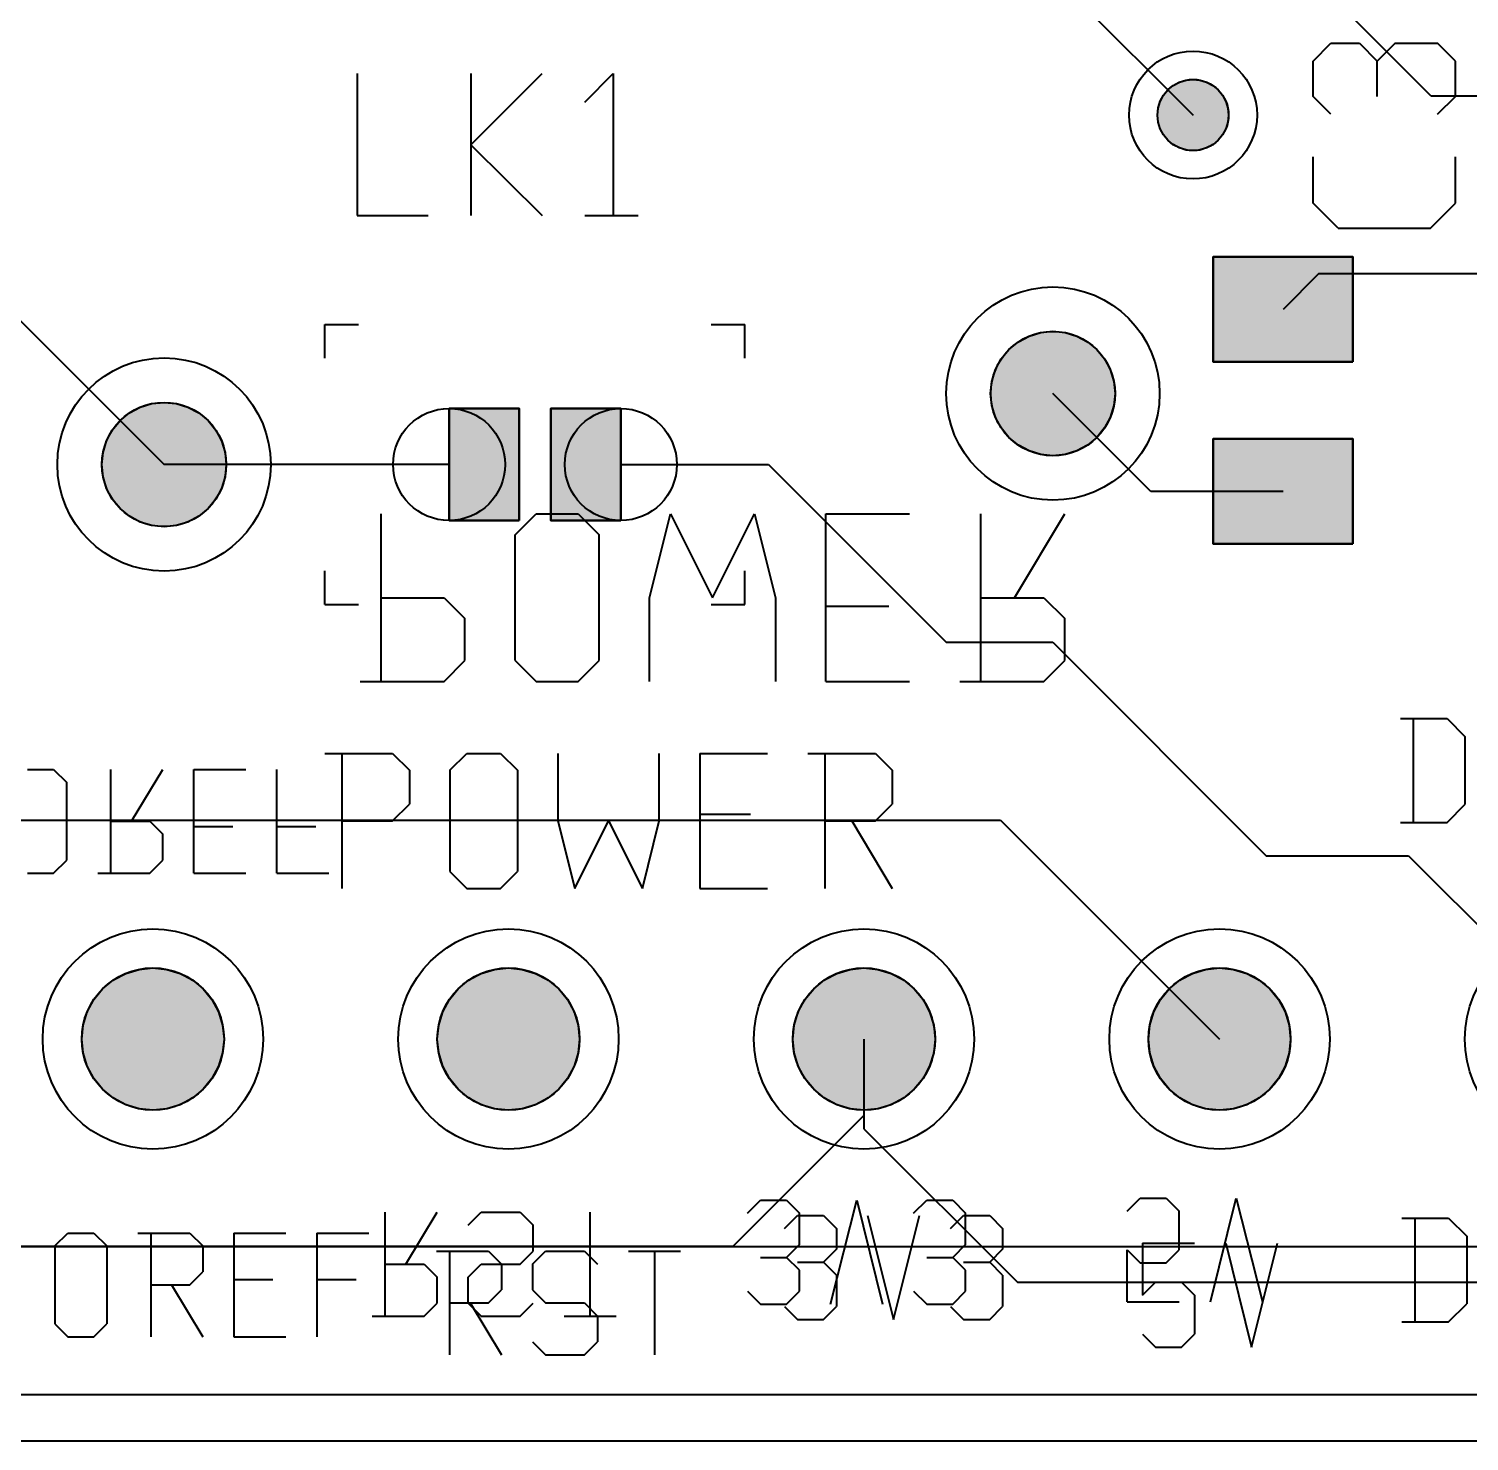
# Model space of a CAD drawing. Header units: millimetres. Extents: x 3 to 131, y 2 to 65.
# Drawn here: x 55.33 to 65.62, y 2.29 to 12.38 of the extents above; entities that cross this region are included whole.
import ezdxf

# ---------------------------------------------------------------- set-up
doc = ezdxf.new("R2010")
doc.units = ezdxf.units.MM
for name, color, linetype in [('bottom_copper', 7, 'Continuous'), ('bottom_silk', 7, 'Continuous'), ('drill_plated', 7, 'Continuous'), ('outline', 7, 'Continuous'), ('top_copper', 7, 'Continuous'), ('top_silk', 7, 'Continuous')]:
    doc.layers.add(name, color=color, linetype=linetype)

msp = doc.modelspace()

# ---------------------------------------------------------------- hatches: boundary and pattern name
at = {"layer": 'bottom_copper', "lineweight": 40}
for points in [[(63.9, 11.718), (63.885, 11.67), (63.862, 11.626), (63.83, 11.588), (63.792, 11.556), (63.748, 11.533), (63.7, 11.518), (63.651, 11.514), (63.601, 11.518), (63.554, 11.533), (63.51, 11.556), (63.471, 11.588), (63.44, 11.626), (63.416, 11.67), (63.402, 11.718), (63.397, 11.768), (63.402, 11.817), (63.416, 11.865), (63.44, 11.909), (63.471, 11.947), (63.51, 11.979), (63.554, 12.002), (63.601, 12.017), (63.651, 12.021), (63.7, 12.017), (63.748, 12.002), (63.792, 11.979), (63.83, 11.947), (63.862, 11.909), (63.885, 11.865), (63.9, 11.817), (63.905, 11.768), (63.9, 11.718)], [(63.086, 9.692), (63.06, 9.608), (63.019, 9.532), (62.964, 9.464), (62.897, 9.409), (62.82, 9.368), (62.737, 9.343), (62.65, 9.334), (62.563, 9.343), (62.48, 9.368), (62.403, 9.409), (62.335, 9.464), (62.28, 9.532), (62.239, 9.608), (62.214, 9.692), (62.205, 9.778), (62.214, 9.865), (62.239, 9.949), (62.28, 10.025), (62.335, 10.093), (62.403, 10.148), (62.48, 10.189), (62.563, 10.214), (62.65, 10.223), (62.737, 10.214), (62.82, 10.189), (62.897, 10.148), (62.964, 10.093), (63.019, 10.025), (63.06, 9.949), (63.086, 9.865), (63.094, 9.778), (63.086, 9.692)], [(56.736, 9.184), (56.71, 9.1), (56.669, 9.024), (56.614, 8.956), (56.547, 8.901), (56.47, 8.86), (56.387, 8.835), (56.3, 8.826), (56.213, 8.835), (56.13, 8.86), (56.053, 8.901), (55.985, 8.956), (55.93, 9.024), (55.889, 9.1), (55.864, 9.184), (55.855, 9.271), (55.864, 9.357), (55.889, 9.441), (55.93, 9.517), (55.985, 9.585), (56.053, 9.64), (56.13, 9.681), (56.213, 9.706), (56.3, 9.715), (56.387, 9.706), (56.47, 9.681), (56.547, 9.64), (56.614, 9.585), (56.669, 9.517), (56.71, 9.441), (56.736, 9.357), (56.744, 9.271), (56.736, 9.184)], [(56.718, 5.067), (56.689, 4.972), (56.642, 4.884), (56.579, 4.807), (56.502, 4.744), (56.414, 4.697), (56.319, 4.668), (56.22, 4.658), (56.121, 4.668), (56.026, 4.697), (55.938, 4.744), (55.861, 4.807), (55.798, 4.884), (55.751, 4.972), (55.722, 5.067), (55.712, 5.166), (55.722, 5.265), (55.751, 5.36), (55.798, 5.448), (55.861, 5.525), (55.938, 5.588), (56.026, 5.635), (56.121, 5.664), (56.22, 5.674), (56.319, 5.664), (56.414, 5.635), (56.502, 5.588), (56.579, 5.525), (56.642, 5.448), (56.689, 5.36), (56.718, 5.265), (56.728, 5.166), (56.718, 5.067)], [(59.258, 5.067), (59.229, 4.972), (59.182, 4.884), (59.119, 4.807), (59.042, 4.744), (58.954, 4.697), (58.859, 4.668), (58.76, 4.658), (58.661, 4.668), (58.566, 4.697), (58.478, 4.744), (58.401, 4.807), (58.338, 4.884), (58.291, 4.972), (58.262, 5.067), (58.252, 5.166), (58.262, 5.265), (58.291, 5.36), (58.338, 5.448), (58.401, 5.525), (58.478, 5.588), (58.566, 5.635), (58.661, 5.664), (58.76, 5.674), (58.859, 5.664), (58.954, 5.635), (59.042, 5.588), (59.119, 5.525), (59.182, 5.448), (59.229, 5.36), (59.258, 5.265), (59.268, 5.166), (59.258, 5.067)], [(61.798, 5.067), (61.769, 4.972), (61.722, 4.884), (61.659, 4.807), (61.582, 4.744), (61.494, 4.697), (61.399, 4.668), (61.3, 4.658), (61.201, 4.668), (61.106, 4.697), (61.018, 4.744), (60.941, 4.807), (60.878, 4.884), (60.831, 4.972), (60.802, 5.067), (60.792, 5.166), (60.802, 5.265), (60.831, 5.36), (60.878, 5.448), (60.941, 5.525), (61.018, 5.588), (61.106, 5.635), (61.201, 5.664), (61.3, 5.674), (61.399, 5.664), (61.494, 5.635), (61.582, 5.588), (61.659, 5.525), (61.722, 5.448), (61.769, 5.36), (61.798, 5.265), (61.808, 5.166), (61.798, 5.067)], [(64.338, 5.067), (64.309, 4.972), (64.262, 4.884), (64.199, 4.807), (64.122, 4.744), (64.034, 4.697), (63.939, 4.668), (63.84, 4.658), (63.741, 4.668), (63.646, 4.697), (63.558, 4.744), (63.481, 4.807), (63.418, 4.884), (63.371, 4.972), (63.342, 5.067), (63.332, 5.166), (63.342, 5.265), (63.371, 5.36), (63.418, 5.448), (63.481, 5.525), (63.558, 5.588), (63.646, 5.635), (63.741, 5.664), (63.84, 5.674), (63.939, 5.664), (64.034, 5.635), (64.122, 5.588), (64.199, 5.525), (64.262, 5.448), (64.309, 5.36), (64.338, 5.265), (64.348, 5.166), (64.338, 5.067)]]:
    msp.add_hatch(color=7, dxfattribs=at).paths.add_polyline_path(points, flags=0)
at = {"layer": 'drill_plated', "lineweight": 40}
for points in [[(63.9, 11.718), (63.885, 11.67), (63.862, 11.626), (63.83, 11.588), (63.792, 11.556), (63.748, 11.533), (63.7, 11.518), (63.651, 11.514), (63.601, 11.518), (63.554, 11.533), (63.51, 11.556), (63.471, 11.588), (63.44, 11.626), (63.416, 11.67), (63.402, 11.718), (63.397, 11.768), (63.402, 11.817), (63.416, 11.865), (63.44, 11.909), (63.471, 11.947), (63.51, 11.979), (63.554, 12.002), (63.601, 12.017), (63.651, 12.021), (63.7, 12.017), (63.748, 12.002), (63.792, 11.979), (63.83, 11.947), (63.862, 11.909), (63.885, 11.865), (63.9, 11.817), (63.905, 11.768), (63.9, 11.718)], [(63.086, 9.692), (63.06, 9.608), (63.019, 9.532), (62.964, 9.464), (62.897, 9.409), (62.82, 9.368), (62.737, 9.343), (62.65, 9.334), (62.563, 9.343), (62.48, 9.368), (62.403, 9.409), (62.335, 9.464), (62.28, 9.532), (62.239, 9.608), (62.214, 9.692), (62.205, 9.778), (62.214, 9.865), (62.239, 9.949), (62.28, 10.025), (62.335, 10.093), (62.403, 10.148), (62.48, 10.189), (62.563, 10.214), (62.65, 10.223), (62.737, 10.214), (62.82, 10.189), (62.897, 10.148), (62.964, 10.093), (63.019, 10.025), (63.06, 9.949), (63.086, 9.865), (63.094, 9.778), (63.086, 9.692)], [(56.736, 9.184), (56.71, 9.1), (56.669, 9.024), (56.614, 8.956), (56.547, 8.901), (56.47, 8.86), (56.387, 8.835), (56.3, 8.826), (56.213, 8.835), (56.13, 8.86), (56.053, 8.901), (55.985, 8.956), (55.93, 9.024), (55.889, 9.1), (55.864, 9.184), (55.855, 9.271), (55.864, 9.357), (55.889, 9.441), (55.93, 9.517), (55.985, 9.585), (56.053, 9.64), (56.13, 9.681), (56.213, 9.706), (56.3, 9.715), (56.387, 9.706), (56.47, 9.681), (56.547, 9.64), (56.614, 9.585), (56.669, 9.517), (56.71, 9.441), (56.736, 9.357), (56.744, 9.271), (56.736, 9.184)], [(56.718, 5.067), (56.689, 4.972), (56.642, 4.884), (56.579, 4.807), (56.502, 4.744), (56.414, 4.697), (56.319, 4.668), (56.22, 4.658), (56.121, 4.668), (56.026, 4.697), (55.938, 4.744), (55.861, 4.807), (55.798, 4.884), (55.751, 4.972), (55.722, 5.067), (55.712, 5.166), (55.722, 5.265), (55.751, 5.36), (55.798, 5.448), (55.861, 5.525), (55.938, 5.588), (56.026, 5.635), (56.121, 5.664), (56.22, 5.674), (56.319, 5.664), (56.414, 5.635), (56.502, 5.588), (56.579, 5.525), (56.642, 5.448), (56.689, 5.36), (56.718, 5.265), (56.728, 5.166), (56.718, 5.067)], [(59.258, 5.067), (59.229, 4.972), (59.182, 4.884), (59.119, 4.807), (59.042, 4.744), (58.954, 4.697), (58.859, 4.668), (58.76, 4.658), (58.661, 4.668), (58.566, 4.697), (58.478, 4.744), (58.401, 4.807), (58.338, 4.884), (58.291, 4.972), (58.262, 5.067), (58.252, 5.166), (58.262, 5.265), (58.291, 5.36), (58.338, 5.448), (58.401, 5.525), (58.478, 5.588), (58.566, 5.635), (58.661, 5.664), (58.76, 5.674), (58.859, 5.664), (58.954, 5.635), (59.042, 5.588), (59.119, 5.525), (59.182, 5.448), (59.229, 5.36), (59.258, 5.265), (59.268, 5.166), (59.258, 5.067)], [(61.798, 5.067), (61.769, 4.972), (61.722, 4.884), (61.659, 4.807), (61.582, 4.744), (61.494, 4.697), (61.399, 4.668), (61.3, 4.658), (61.201, 4.668), (61.106, 4.697), (61.018, 4.744), (60.941, 4.807), (60.878, 4.884), (60.831, 4.972), (60.802, 5.067), (60.792, 5.166), (60.802, 5.265), (60.831, 5.36), (60.878, 5.448), (60.941, 5.525), (61.018, 5.588), (61.106, 5.635), (61.201, 5.664), (61.3, 5.674), (61.399, 5.664), (61.494, 5.635), (61.582, 5.588), (61.659, 5.525), (61.722, 5.448), (61.769, 5.36), (61.798, 5.265), (61.808, 5.166), (61.798, 5.067)], [(64.338, 5.067), (64.309, 4.972), (64.262, 4.884), (64.199, 4.807), (64.122, 4.744), (64.034, 4.697), (63.939, 4.668), (63.84, 4.658), (63.741, 4.668), (63.646, 4.697), (63.558, 4.744), (63.481, 4.807), (63.418, 4.884), (63.371, 4.972), (63.342, 5.067), (63.332, 5.166), (63.342, 5.265), (63.371, 5.36), (63.418, 5.448), (63.481, 5.525), (63.558, 5.588), (63.646, 5.635), (63.741, 5.664), (63.84, 5.674), (63.939, 5.664), (64.034, 5.635), (64.122, 5.588), (64.199, 5.525), (64.262, 5.448), (64.309, 5.36), (64.338, 5.265), (64.348, 5.166), (64.338, 5.067)]]:
    msp.add_hatch(color=7, dxfattribs=at).paths.add_polyline_path(points, flags=0)
at = {"layer": 'top_copper', "lineweight": 40}
for points in [[(63.9, 11.718), (63.885, 11.67), (63.862, 11.626), (63.83, 11.588), (63.792, 11.556), (63.748, 11.533), (63.7, 11.518), (63.651, 11.514), (63.601, 11.518), (63.554, 11.533), (63.51, 11.556), (63.471, 11.588), (63.44, 11.626), (63.416, 11.67), (63.402, 11.718), (63.397, 11.768), (63.402, 11.817), (63.416, 11.865), (63.44, 11.909), (63.471, 11.947), (63.51, 11.979), (63.554, 12.002), (63.601, 12.017), (63.651, 12.021), (63.7, 12.017), (63.748, 12.002), (63.792, 11.979), (63.83, 11.947), (63.862, 11.909), (63.885, 11.865), (63.9, 11.817), (63.905, 11.768), (63.9, 11.718)], [(64.793, 10.004), (63.794, 10.004), (63.794, 10.754), (64.793, 10.754), (64.793, 10.004)], [(63.086, 9.692), (63.06, 9.608), (63.019, 9.532), (62.964, 9.464), (62.897, 9.409), (62.82, 9.368), (62.737, 9.343), (62.65, 9.334), (62.563, 9.343), (62.48, 9.368), (62.403, 9.409), (62.335, 9.464), (62.28, 9.532), (62.239, 9.608), (62.214, 9.692), (62.205, 9.778), (62.214, 9.865), (62.239, 9.949), (62.28, 10.025), (62.335, 10.093), (62.403, 10.148), (62.48, 10.189), (62.563, 10.214), (62.65, 10.223), (62.737, 10.214), (62.82, 10.189), (62.897, 10.148), (62.964, 10.093), (63.019, 10.025), (63.06, 9.949), (63.086, 9.865), (63.094, 9.778), (63.086, 9.692)], [(56.736, 9.184), (56.71, 9.1), (56.669, 9.024), (56.614, 8.956), (56.547, 8.901), (56.47, 8.86), (56.387, 8.835), (56.3, 8.826), (56.213, 8.835), (56.13, 8.86), (56.053, 8.901), (55.985, 8.956), (55.93, 9.024), (55.889, 9.1), (55.864, 9.184), (55.855, 9.271), (55.864, 9.357), (55.889, 9.441), (55.93, 9.517), (55.985, 9.585), (56.053, 9.64), (56.13, 9.681), (56.213, 9.706), (56.3, 9.715), (56.387, 9.706), (56.47, 9.681), (56.547, 9.64), (56.614, 9.585), (56.669, 9.517), (56.71, 9.441), (56.736, 9.357), (56.744, 9.271), (56.736, 9.184)], [(58.836, 8.87), (58.336, 8.87), (58.336, 9.671), (58.836, 9.671), (58.836, 8.87)], [(59.563, 8.87), (59.063, 8.87), (59.063, 9.671), (59.563, 9.671), (59.563, 8.87)], [(64.793, 8.704), (63.794, 8.704), (63.794, 9.454), (64.793, 9.454), (64.793, 8.704)], [(56.718, 5.067), (56.689, 4.972), (56.642, 4.884), (56.579, 4.807), (56.502, 4.744), (56.414, 4.697), (56.319, 4.668), (56.22, 4.658), (56.121, 4.668), (56.026, 4.697), (55.938, 4.744), (55.861, 4.807), (55.798, 4.884), (55.751, 4.972), (55.722, 5.067), (55.712, 5.166), (55.722, 5.265), (55.751, 5.36), (55.798, 5.448), (55.861, 5.525), (55.938, 5.588), (56.026, 5.635), (56.121, 5.664), (56.22, 5.674), (56.319, 5.664), (56.414, 5.635), (56.502, 5.588), (56.579, 5.525), (56.642, 5.448), (56.689, 5.36), (56.718, 5.265), (56.728, 5.166), (56.718, 5.067)], [(59.258, 5.067), (59.229, 4.972), (59.182, 4.884), (59.119, 4.807), (59.042, 4.744), (58.954, 4.697), (58.859, 4.668), (58.76, 4.658), (58.661, 4.668), (58.566, 4.697), (58.478, 4.744), (58.401, 4.807), (58.338, 4.884), (58.291, 4.972), (58.262, 5.067), (58.252, 5.166), (58.262, 5.265), (58.291, 5.36), (58.338, 5.448), (58.401, 5.525), (58.478, 5.588), (58.566, 5.635), (58.661, 5.664), (58.76, 5.674), (58.859, 5.664), (58.954, 5.635), (59.042, 5.588), (59.119, 5.525), (59.182, 5.448), (59.229, 5.36), (59.258, 5.265), (59.268, 5.166), (59.258, 5.067)], [(61.798, 5.067), (61.769, 4.972), (61.722, 4.884), (61.659, 4.807), (61.582, 4.744), (61.494, 4.697), (61.399, 4.668), (61.3, 4.658), (61.201, 4.668), (61.106, 4.697), (61.018, 4.744), (60.941, 4.807), (60.878, 4.884), (60.831, 4.972), (60.802, 5.067), (60.792, 5.166), (60.802, 5.265), (60.831, 5.36), (60.878, 5.448), (60.941, 5.525), (61.018, 5.588), (61.106, 5.635), (61.201, 5.664), (61.3, 5.674), (61.399, 5.664), (61.494, 5.635), (61.582, 5.588), (61.659, 5.525), (61.722, 5.448), (61.769, 5.36), (61.798, 5.265), (61.808, 5.166), (61.798, 5.067)], [(64.338, 5.067), (64.309, 4.972), (64.262, 4.884), (64.199, 4.807), (64.122, 4.744), (64.034, 4.697), (63.939, 4.668), (63.84, 4.658), (63.741, 4.668), (63.646, 4.697), (63.558, 4.744), (63.481, 4.807), (63.418, 4.884), (63.371, 4.972), (63.342, 5.067), (63.332, 5.166), (63.342, 5.265), (63.371, 5.36), (63.418, 5.448), (63.481, 5.525), (63.558, 5.588), (63.646, 5.635), (63.741, 5.664), (63.84, 5.674), (63.939, 5.664), (64.034, 5.635), (64.122, 5.588), (64.199, 5.525), (64.262, 5.448), (64.309, 5.36), (64.338, 5.265), (64.348, 5.166), (64.338, 5.067)]]:
    msp.add_hatch(color=7, dxfattribs=at).paths.add_polyline_path(points, flags=0)

# ---------------------------------------------------------------- linework, layer by layer
at = {"layer": 'bottom_copper', "color": 7, "lineweight": 40}
msp.add_line((52.998, 3.683), (69.977, 3.683), dxfattribs=at)
for points in [[(63.9, 11.718), (63.885, 11.67), (63.862, 11.626), (63.83, 11.588), (63.792, 11.556), (63.748, 11.533), (63.7, 11.518), (63.651, 11.514), (63.601, 11.518), (63.554, 11.533), (63.51, 11.556), (63.471, 11.588), (63.44, 11.626), (63.416, 11.67), (63.402, 11.718), (63.397, 11.768), (63.402, 11.817), (63.416, 11.865), (63.44, 11.909), (63.471, 11.947), (63.51, 11.979), (63.554, 12.002), (63.601, 12.017), (63.651, 12.021), (63.7, 12.017), (63.748, 12.002), (63.792, 11.979), (63.83, 11.947), (63.862, 11.909), (63.885, 11.865), (63.9, 11.817), (63.905, 11.768), (63.9, 11.718)], [(63.086, 9.692), (63.06, 9.608), (63.019, 9.532), (62.964, 9.464), (62.897, 9.409), (62.82, 9.368), (62.737, 9.343), (62.65, 9.334), (62.563, 9.343), (62.48, 9.368), (62.403, 9.409), (62.335, 9.464), (62.28, 9.532), (62.239, 9.608), (62.214, 9.692), (62.205, 9.778), (62.214, 9.865), (62.239, 9.949), (62.28, 10.025), (62.335, 10.093), (62.403, 10.148), (62.48, 10.189), (62.563, 10.214), (62.65, 10.223), (62.737, 10.214), (62.82, 10.189), (62.897, 10.148), (62.964, 10.093), (63.019, 10.025), (63.06, 9.949), (63.086, 9.865), (63.094, 9.778), (63.086, 9.692)], [(56.736, 9.184), (56.71, 9.1), (56.669, 9.024), (56.614, 8.956), (56.547, 8.901), (56.47, 8.86), (56.387, 8.835), (56.3, 8.826), (56.213, 8.835), (56.13, 8.86), (56.053, 8.901), (55.985, 8.956), (55.93, 9.024), (55.889, 9.1), (55.864, 9.184), (55.855, 9.271), (55.864, 9.357), (55.889, 9.441), (55.93, 9.517), (55.985, 9.585), (56.053, 9.64), (56.13, 9.681), (56.213, 9.706), (56.3, 9.715), (56.387, 9.706), (56.47, 9.681), (56.547, 9.64), (56.614, 9.585), (56.669, 9.517), (56.71, 9.441), (56.736, 9.357), (56.744, 9.271), (56.736, 9.184)], [(56.718, 5.067), (56.689, 4.972), (56.642, 4.884), (56.579, 4.807), (56.502, 4.744), (56.414, 4.697), (56.319, 4.668), (56.22, 4.658), (56.121, 4.668), (56.026, 4.697), (55.938, 4.744), (55.861, 4.807), (55.798, 4.884), (55.751, 4.972), (55.722, 5.067), (55.712, 5.166), (55.722, 5.265), (55.751, 5.36), (55.798, 5.448), (55.861, 5.525), (55.938, 5.588), (56.026, 5.635), (56.121, 5.664), (56.22, 5.674), (56.319, 5.664), (56.414, 5.635), (56.502, 5.588), (56.579, 5.525), (56.642, 5.448), (56.689, 5.36), (56.718, 5.265), (56.728, 5.166), (56.718, 5.067)], [(59.258, 5.067), (59.229, 4.972), (59.182, 4.884), (59.119, 4.807), (59.042, 4.744), (58.954, 4.697), (58.859, 4.668), (58.76, 4.658), (58.661, 4.668), (58.566, 4.697), (58.478, 4.744), (58.401, 4.807), (58.338, 4.884), (58.291, 4.972), (58.262, 5.067), (58.252, 5.166), (58.262, 5.265), (58.291, 5.36), (58.338, 5.448), (58.401, 5.525), (58.478, 5.588), (58.566, 5.635), (58.661, 5.664), (58.76, 5.674), (58.859, 5.664), (58.954, 5.635), (59.042, 5.588), (59.119, 5.525), (59.182, 5.448), (59.229, 5.36), (59.258, 5.265), (59.268, 5.166), (59.258, 5.067)], [(61.798, 5.067), (61.769, 4.972), (61.722, 4.884), (61.659, 4.807), (61.582, 4.744), (61.494, 4.697), (61.399, 4.668), (61.3, 4.658), (61.201, 4.668), (61.106, 4.697), (61.018, 4.744), (60.941, 4.807), (60.878, 4.884), (60.831, 4.972), (60.802, 5.067), (60.792, 5.166), (60.802, 5.265), (60.831, 5.36), (60.878, 5.448), (60.941, 5.525), (61.018, 5.588), (61.106, 5.635), (61.201, 5.664), (61.3, 5.674), (61.399, 5.664), (61.494, 5.635), (61.582, 5.588), (61.659, 5.525), (61.722, 5.448), (61.769, 5.36), (61.798, 5.265), (61.808, 5.166), (61.798, 5.067)], [(64.338, 5.067), (64.309, 4.972), (64.262, 4.884), (64.199, 4.807), (64.122, 4.744), (64.034, 4.697), (63.939, 4.668), (63.84, 4.658), (63.741, 4.668), (63.646, 4.697), (63.558, 4.744), (63.481, 4.807), (63.418, 4.884), (63.371, 4.972), (63.342, 5.067), (63.332, 5.166), (63.342, 5.265), (63.371, 5.36), (63.418, 5.448), (63.481, 5.525), (63.558, 5.588), (63.646, 5.635), (63.741, 5.664), (63.84, 5.674), (63.939, 5.664), (64.034, 5.635), (64.122, 5.588), (64.199, 5.525), (64.262, 5.448), (64.309, 5.36), (64.338, 5.265), (64.348, 5.166), (64.338, 5.067)]]:
    msp.add_lwpolyline(points, close=True, dxfattribs=at)
for centre, major_axis in [((63.651, 11.768), (0.457, 0)), ((63.651, 11.768), (0.254, 0)), ((62.65, 9.778), (0.762, 0)), ((62.65, 9.778), (0.444, 0)), ((56.3, 9.271), (0.762, 0)), ((56.3, 9.271), (0.444, 0)), ((56.22, 5.166), (0.787, 0)), ((58.76, 5.166), (0.787, 0)), ((61.3, 5.166), (0.787, 0)), ((63.84, 5.166), (0.787, 0)), ((66.38, 5.166), (0.787, 0)), ((56.22, 5.166), (0.508, 0)), ((58.76, 5.166), (0.508, 0)), ((61.3, 5.166), (0.508, 0)), ((63.84, 5.166), (0.508, 0))]:
    msp.add_ellipse(centre, major_axis=major_axis, ratio=1, dxfattribs=at)
at = {"layer": 'bottom_silk', "color": 7, "lineweight": 40}
for p, q in [((57.85, 7.72), (57.85, 8.919)), ((58.809, 8.769), (58.959, 8.919)), ((58.959, 8.919), (59.259, 8.919)), ((59.259, 8.919), (59.408, 8.769)), ((59.768, 8.319), (59.918, 8.919)), ((59.918, 8.919), (60.218, 8.319)), ((60.218, 8.319), (60.517, 8.919)), ((60.517, 8.919), (60.667, 8.319)), ((61.027, 8.919), (61.626, 8.919)), ((61.027, 7.72), (61.027, 8.919)), ((62.136, 7.72), (62.136, 8.919)), ((62.376, 8.319), (62.735, 8.919)), ((58.809, 7.87), (58.809, 8.769)), ((59.408, 7.87), (59.408, 8.769)), ((57.85, 8.319), (58.3, 8.319)), ((58.3, 8.319), (58.449, 8.17)), ((59.768, 7.72), (59.768, 8.319)), ((60.667, 8.319), (60.667, 7.72)), ((61.027, 8.259), (61.477, 8.259)), ((62.136, 8.319), (62.586, 8.319)), ((62.586, 8.319), (62.735, 8.17)), ((58.449, 7.87), (58.449, 8.17)), ((62.735, 7.87), (62.735, 8.17)), ((58.3, 7.72), (58.449, 7.87)), ((58.809, 7.87), (58.959, 7.72)), ((59.259, 7.72), (59.408, 7.87)), ((62.586, 7.72), (62.735, 7.87)), ((57.7, 7.72), (58.3, 7.72)), ((58.959, 7.72), (59.259, 7.72)), ((61.027, 7.72), (61.626, 7.72)), ((61.986, 7.72), (62.586, 7.72)), ((65.132, 7.456), (65.466, 7.456)), ((65.225, 6.714), (65.225, 7.456)), ((65.466, 7.456), (65.596, 7.326)), ((65.596, 6.844), (65.596, 7.326)), ((55.325, 7.093), (55.511, 7.093)), ((55.511, 7.093), (55.604, 7)), ((55.604, 6.444), (55.604, 7)), ((55.919, 6.351), (55.919, 7.093)), ((56.067, 6.722), (56.29, 7.093)), ((56.512, 7.093), (56.883, 7.093)), ((56.512, 6.351), (56.512, 7.093)), ((57.105, 6.351), (57.105, 7.093)), ((65.466, 6.714), (65.596, 6.844)), ((55.919, 6.722), (56.197, 6.722)), ((56.197, 6.722), (56.29, 6.629)), ((65.132, 6.714), (65.466, 6.714)), ((56.29, 6.444), (56.29, 6.629)), ((56.512, 6.685), (56.79, 6.685)), ((57.105, 6.685), (57.384, 6.685)), ((55.511, 6.351), (55.604, 6.444)), ((56.197, 6.351), (56.29, 6.444)), ((55.325, 6.351), (55.511, 6.351)), ((55.826, 6.351), (56.197, 6.351)), ((56.512, 6.351), (56.883, 6.351)), ((57.105, 6.351), (57.476, 6.351)), ((60.469, 3.921), (60.561, 4.014)), ((60.561, 4.014), (60.747, 4.014)), ((60.747, 4.014), (60.84, 3.921)), ((61.062, 3.272), (61.248, 4.014)), ((61.248, 4.014), (61.433, 3.272)), ((61.655, 3.921), (61.748, 4.014)), ((61.748, 4.014), (61.934, 4.014)), ((61.934, 4.014), (62.026, 3.921)), ((63.181, 3.937), (63.274, 4.029)), ((63.274, 4.029), (63.459, 4.029)), ((63.459, 4.029), (63.552, 3.937)), ((63.775, 3.288), (63.96, 4.029)), ((63.96, 4.029), (64.146, 3.288)), ((57.879, 3.186), (57.879, 3.928)), ((58.027, 3.557), (58.25, 3.928)), ((58.472, 3.835), (58.565, 3.928)), ((58.565, 3.928), (58.843, 3.928)), ((58.843, 3.928), (58.936, 3.835)), ((59.344, 3.186), (59.344, 3.928)), ((60.84, 3.699), (60.84, 3.921)), ((62.026, 3.699), (62.026, 3.921)), ((63.552, 3.659), (63.552, 3.937)), ((58.936, 3.65), (58.936, 3.835)), ((58.843, 3.557), (58.936, 3.65)), ((60.561, 3.606), (60.747, 3.606)), ((60.84, 3.699), (60.747, 3.606)), ((60.84, 3.514), (60.747, 3.606)), ((61.748, 3.606), (61.934, 3.606)), ((62.026, 3.699), (61.934, 3.606)), ((62.026, 3.514), (61.934, 3.606)), ((63.181, 3.288), (63.181, 3.659)), ((63.181, 3.659), (63.274, 3.566)), ((63.459, 3.566), (63.552, 3.659)), ((57.879, 3.557), (58.157, 3.557)), ((58.157, 3.557), (58.25, 3.464)), ((58.472, 3.464), (58.565, 3.557)), ((58.565, 3.557), (58.843, 3.557)), ((60.84, 3.365), (60.84, 3.514)), ((62.026, 3.365), (62.026, 3.514)), ((63.274, 3.566), (63.459, 3.566)), ((58.25, 3.279), (58.25, 3.464)), ((58.472, 3.279), (58.472, 3.464)), ((60.469, 3.365), (60.561, 3.272)), ((60.747, 3.272), (60.84, 3.365)), ((61.655, 3.365), (61.748, 3.272)), ((61.934, 3.272), (62.026, 3.365)), ((58.157, 3.186), (58.25, 3.279)), ((58.472, 3.279), (58.565, 3.186)), ((58.843, 3.186), (58.936, 3.279)), ((60.561, 3.272), (60.747, 3.272)), ((61.748, 3.272), (61.934, 3.272)), ((63.181, 3.288), (63.552, 3.288)), ((57.786, 3.186), (58.157, 3.186)), ((58.565, 3.186), (58.843, 3.186)), ((59.158, 3.186), (59.529, 3.186)), ((3.994, 2.626), (127.494, 2.626)), ((130.446, 2.293), (3.446, 2.293))]:
    msp.add_line(p, q, dxfattribs=at)
at = {"layer": 'drill_plated', "color": 7, "lineweight": 40}
for points in [[(63.9, 11.718), (63.885, 11.67), (63.862, 11.626), (63.83, 11.588), (63.792, 11.556), (63.748, 11.533), (63.7, 11.518), (63.651, 11.514), (63.601, 11.518), (63.554, 11.533), (63.51, 11.556), (63.471, 11.588), (63.44, 11.626), (63.416, 11.67), (63.402, 11.718), (63.397, 11.768), (63.402, 11.817), (63.416, 11.865), (63.44, 11.909), (63.471, 11.947), (63.51, 11.979), (63.554, 12.002), (63.601, 12.017), (63.651, 12.021), (63.7, 12.017), (63.748, 12.002), (63.792, 11.979), (63.83, 11.947), (63.862, 11.909), (63.885, 11.865), (63.9, 11.817), (63.905, 11.768), (63.9, 11.718)], [(63.086, 9.692), (63.06, 9.608), (63.019, 9.532), (62.964, 9.464), (62.897, 9.409), (62.82, 9.368), (62.737, 9.343), (62.65, 9.334), (62.563, 9.343), (62.48, 9.368), (62.403, 9.409), (62.335, 9.464), (62.28, 9.532), (62.239, 9.608), (62.214, 9.692), (62.205, 9.778), (62.214, 9.865), (62.239, 9.949), (62.28, 10.025), (62.335, 10.093), (62.403, 10.148), (62.48, 10.189), (62.563, 10.214), (62.65, 10.223), (62.737, 10.214), (62.82, 10.189), (62.897, 10.148), (62.964, 10.093), (63.019, 10.025), (63.06, 9.949), (63.086, 9.865), (63.094, 9.778), (63.086, 9.692)], [(56.736, 9.184), (56.71, 9.1), (56.669, 9.024), (56.614, 8.956), (56.547, 8.901), (56.47, 8.86), (56.387, 8.835), (56.3, 8.826), (56.213, 8.835), (56.13, 8.86), (56.053, 8.901), (55.985, 8.956), (55.93, 9.024), (55.889, 9.1), (55.864, 9.184), (55.855, 9.271), (55.864, 9.357), (55.889, 9.441), (55.93, 9.517), (55.985, 9.585), (56.053, 9.64), (56.13, 9.681), (56.213, 9.706), (56.3, 9.715), (56.387, 9.706), (56.47, 9.681), (56.547, 9.64), (56.614, 9.585), (56.669, 9.517), (56.71, 9.441), (56.736, 9.357), (56.744, 9.271), (56.736, 9.184)], [(56.718, 5.067), (56.689, 4.972), (56.642, 4.884), (56.579, 4.807), (56.502, 4.744), (56.414, 4.697), (56.319, 4.668), (56.22, 4.658), (56.121, 4.668), (56.026, 4.697), (55.938, 4.744), (55.861, 4.807), (55.798, 4.884), (55.751, 4.972), (55.722, 5.067), (55.712, 5.166), (55.722, 5.265), (55.751, 5.36), (55.798, 5.448), (55.861, 5.525), (55.938, 5.588), (56.026, 5.635), (56.121, 5.664), (56.22, 5.674), (56.319, 5.664), (56.414, 5.635), (56.502, 5.588), (56.579, 5.525), (56.642, 5.448), (56.689, 5.36), (56.718, 5.265), (56.728, 5.166), (56.718, 5.067)], [(59.258, 5.067), (59.229, 4.972), (59.182, 4.884), (59.119, 4.807), (59.042, 4.744), (58.954, 4.697), (58.859, 4.668), (58.76, 4.658), (58.661, 4.668), (58.566, 4.697), (58.478, 4.744), (58.401, 4.807), (58.338, 4.884), (58.291, 4.972), (58.262, 5.067), (58.252, 5.166), (58.262, 5.265), (58.291, 5.36), (58.338, 5.448), (58.401, 5.525), (58.478, 5.588), (58.566, 5.635), (58.661, 5.664), (58.76, 5.674), (58.859, 5.664), (58.954, 5.635), (59.042, 5.588), (59.119, 5.525), (59.182, 5.448), (59.229, 5.36), (59.258, 5.265), (59.268, 5.166), (59.258, 5.067)], [(61.798, 5.067), (61.769, 4.972), (61.722, 4.884), (61.659, 4.807), (61.582, 4.744), (61.494, 4.697), (61.399, 4.668), (61.3, 4.658), (61.201, 4.668), (61.106, 4.697), (61.018, 4.744), (60.941, 4.807), (60.878, 4.884), (60.831, 4.972), (60.802, 5.067), (60.792, 5.166), (60.802, 5.265), (60.831, 5.36), (60.878, 5.448), (60.941, 5.525), (61.018, 5.588), (61.106, 5.635), (61.201, 5.664), (61.3, 5.674), (61.399, 5.664), (61.494, 5.635), (61.582, 5.588), (61.659, 5.525), (61.722, 5.448), (61.769, 5.36), (61.798, 5.265), (61.808, 5.166), (61.798, 5.067)], [(64.338, 5.067), (64.309, 4.972), (64.262, 4.884), (64.199, 4.807), (64.122, 4.744), (64.034, 4.697), (63.939, 4.668), (63.84, 4.658), (63.741, 4.668), (63.646, 4.697), (63.558, 4.744), (63.481, 4.807), (63.418, 4.884), (63.371, 4.972), (63.342, 5.067), (63.332, 5.166), (63.342, 5.265), (63.371, 5.36), (63.418, 5.448), (63.481, 5.525), (63.558, 5.588), (63.646, 5.635), (63.741, 5.664), (63.84, 5.674), (63.939, 5.664), (64.034, 5.635), (64.122, 5.588), (64.199, 5.525), (64.262, 5.448), (64.309, 5.36), (64.338, 5.265), (64.348, 5.166), (64.338, 5.067)]]:
    msp.add_lwpolyline(points, close=True, dxfattribs=at)
for centre, major_axis in [((63.651, 11.768), (0.254, 0)), ((62.65, 9.778), (0.444, 0)), ((56.3, 9.271), (0.444, 0)), ((56.22, 5.166), (0.508, 0)), ((58.76, 5.166), (0.508, 0)), ((61.3, 5.166), (0.508, 0)), ((63.84, 5.166), (0.508, 0))]:
    msp.add_ellipse(centre, major_axis=major_axis, ratio=1, dxfattribs=at)
at = {"layer": 'outline', "color": 7, "lineweight": 40}
msp.add_line((130.446, 2.293), (3.446, 2.293), dxfattribs=at)
at = {"layer": 'top_copper', "color": 7, "lineweight": 40}
for p, q in [((61.619, 13.8), (63.651, 11.768)), ((65.352, 11.903), (64.682, 12.572)), ((67.469, 11.903), (65.352, 11.903)), ((54.522, 11.049), (56.3, 9.271)), ((63.794, 10.754), (63.794, 10.004)), ((64.793, 10.754), (63.794, 10.754)), ((64.793, 10.004), (64.793, 10.754)), ((64.548, 10.633), (64.294, 10.379)), ((67.215, 10.633), (64.548, 10.633)), ((63.794, 10.004), (64.793, 10.004)), ((63.35, 9.079), (62.65, 9.778)), ((58.836, 9.671), (58.336, 9.671)), ((58.336, 9.671), (58.336, 8.87)), ((58.836, 8.87), (58.836, 9.671)), ((59.563, 9.671), (59.063, 9.671)), ((59.063, 9.671), (59.063, 8.87)), ((59.563, 8.87), (59.563, 9.671)), ((63.794, 9.454), (63.794, 8.704)), ((64.793, 9.454), (63.794, 9.454)), ((64.793, 8.704), (64.793, 9.454)), ((58.336, 9.271), (56.3, 9.271)), ((59.563, 9.271), (60.618, 9.271)), ((60.618, 9.271), (61.888, 8.001)), ((64.294, 9.079), (63.35, 9.079)), ((58.336, 8.87), (58.836, 8.87)), ((59.063, 8.87), (59.563, 8.87)), ((63.794, 8.704), (64.793, 8.704)), ((61.888, 8.001), (62.65, 8.001)), ((62.65, 8.001), (64.174, 6.476)), ((54.522, 6.731), (62.275, 6.731)), ((62.275, 6.731), (63.84, 5.166)), ((64.174, 6.476), (65.19, 6.476)), ((65.19, 6.476), (66.46, 5.207)), ((61.3, 5.166), (61.3, 4.524)), ((61.3, 5.127), (61.3, 4.619)), ((61.3, 4.619), (60.364, 3.683)), ((61.3, 4.524), (62.396, 3.429)), ((60.364, 3.683), (47.41, 3.683)), ((62.396, 3.429), (117.768, 3.429))]:
    msp.add_line(p, q, dxfattribs=at)
for points in [[(63.9, 11.718), (63.885, 11.67), (63.862, 11.626), (63.83, 11.588), (63.792, 11.556), (63.748, 11.533), (63.7, 11.518), (63.651, 11.514), (63.601, 11.518), (63.554, 11.533), (63.51, 11.556), (63.471, 11.588), (63.44, 11.626), (63.416, 11.67), (63.402, 11.718), (63.397, 11.768), (63.402, 11.817), (63.416, 11.865), (63.44, 11.909), (63.471, 11.947), (63.51, 11.979), (63.554, 12.002), (63.601, 12.017), (63.651, 12.021), (63.7, 12.017), (63.748, 12.002), (63.792, 11.979), (63.83, 11.947), (63.862, 11.909), (63.885, 11.865), (63.9, 11.817), (63.905, 11.768), (63.9, 11.718)], [(64.793, 10.004), (63.794, 10.004), (63.794, 10.754), (64.793, 10.754), (64.793, 10.004)], [(63.086, 9.692), (63.06, 9.608), (63.019, 9.532), (62.964, 9.464), (62.897, 9.409), (62.82, 9.368), (62.737, 9.343), (62.65, 9.334), (62.563, 9.343), (62.48, 9.368), (62.403, 9.409), (62.335, 9.464), (62.28, 9.532), (62.239, 9.608), (62.214, 9.692), (62.205, 9.778), (62.214, 9.865), (62.239, 9.949), (62.28, 10.025), (62.335, 10.093), (62.403, 10.148), (62.48, 10.189), (62.563, 10.214), (62.65, 10.223), (62.737, 10.214), (62.82, 10.189), (62.897, 10.148), (62.964, 10.093), (63.019, 10.025), (63.06, 9.949), (63.086, 9.865), (63.094, 9.778), (63.086, 9.692)], [(56.736, 9.184), (56.71, 9.1), (56.669, 9.024), (56.614, 8.956), (56.547, 8.901), (56.47, 8.86), (56.387, 8.835), (56.3, 8.826), (56.213, 8.835), (56.13, 8.86), (56.053, 8.901), (55.985, 8.956), (55.93, 9.024), (55.889, 9.1), (55.864, 9.184), (55.855, 9.271), (55.864, 9.357), (55.889, 9.441), (55.93, 9.517), (55.985, 9.585), (56.053, 9.64), (56.13, 9.681), (56.213, 9.706), (56.3, 9.715), (56.387, 9.706), (56.47, 9.681), (56.547, 9.64), (56.614, 9.585), (56.669, 9.517), (56.71, 9.441), (56.736, 9.357), (56.744, 9.271), (56.736, 9.184)], [(58.836, 8.87), (58.336, 8.87), (58.336, 9.671), (58.836, 9.671), (58.836, 8.87)], [(59.563, 8.87), (59.063, 8.87), (59.063, 9.671), (59.563, 9.671), (59.563, 8.87)], [(64.793, 8.704), (63.794, 8.704), (63.794, 9.454), (64.793, 9.454), (64.793, 8.704)], [(56.718, 5.067), (56.689, 4.972), (56.642, 4.884), (56.579, 4.807), (56.502, 4.744), (56.414, 4.697), (56.319, 4.668), (56.22, 4.658), (56.121, 4.668), (56.026, 4.697), (55.938, 4.744), (55.861, 4.807), (55.798, 4.884), (55.751, 4.972), (55.722, 5.067), (55.712, 5.166), (55.722, 5.265), (55.751, 5.36), (55.798, 5.448), (55.861, 5.525), (55.938, 5.588), (56.026, 5.635), (56.121, 5.664), (56.22, 5.674), (56.319, 5.664), (56.414, 5.635), (56.502, 5.588), (56.579, 5.525), (56.642, 5.448), (56.689, 5.36), (56.718, 5.265), (56.728, 5.166), (56.718, 5.067)], [(59.258, 5.067), (59.229, 4.972), (59.182, 4.884), (59.119, 4.807), (59.042, 4.744), (58.954, 4.697), (58.859, 4.668), (58.76, 4.658), (58.661, 4.668), (58.566, 4.697), (58.478, 4.744), (58.401, 4.807), (58.338, 4.884), (58.291, 4.972), (58.262, 5.067), (58.252, 5.166), (58.262, 5.265), (58.291, 5.36), (58.338, 5.448), (58.401, 5.525), (58.478, 5.588), (58.566, 5.635), (58.661, 5.664), (58.76, 5.674), (58.859, 5.664), (58.954, 5.635), (59.042, 5.588), (59.119, 5.525), (59.182, 5.448), (59.229, 5.36), (59.258, 5.265), (59.268, 5.166), (59.258, 5.067)], [(61.798, 5.067), (61.769, 4.972), (61.722, 4.884), (61.659, 4.807), (61.582, 4.744), (61.494, 4.697), (61.399, 4.668), (61.3, 4.658), (61.201, 4.668), (61.106, 4.697), (61.018, 4.744), (60.941, 4.807), (60.878, 4.884), (60.831, 4.972), (60.802, 5.067), (60.792, 5.166), (60.802, 5.265), (60.831, 5.36), (60.878, 5.448), (60.941, 5.525), (61.018, 5.588), (61.106, 5.635), (61.201, 5.664), (61.3, 5.674), (61.399, 5.664), (61.494, 5.635), (61.582, 5.588), (61.659, 5.525), (61.722, 5.448), (61.769, 5.36), (61.798, 5.265), (61.808, 5.166), (61.798, 5.067)], [(64.338, 5.067), (64.309, 4.972), (64.262, 4.884), (64.199, 4.807), (64.122, 4.744), (64.034, 4.697), (63.939, 4.668), (63.84, 4.658), (63.741, 4.668), (63.646, 4.697), (63.558, 4.744), (63.481, 4.807), (63.418, 4.884), (63.371, 4.972), (63.342, 5.067), (63.332, 5.166), (63.342, 5.265), (63.371, 5.36), (63.418, 5.448), (63.481, 5.525), (63.558, 5.588), (63.646, 5.635), (63.741, 5.664), (63.84, 5.674), (63.939, 5.664), (64.034, 5.635), (64.122, 5.588), (64.199, 5.525), (64.262, 5.448), (64.309, 5.36), (64.338, 5.265), (64.348, 5.166), (64.338, 5.067)]]:
    msp.add_lwpolyline(points, close=True, dxfattribs=at)
for centre, major_axis in [((63.651, 11.768), (0.457, 0)), ((63.651, 11.768), (0.254, 0)), ((62.65, 9.778), (0.762, 0)), ((62.65, 9.778), (0.444, 0)), ((56.3, 9.271), (0.762, 0)), ((56.3, 9.271), (0.444, 0)), ((58.336, 9.271), (0.4, 0)), ((59.563, 9.271), (0.4, 0)), ((56.22, 5.166), (0.787, 0)), ((58.76, 5.166), (0.787, 0)), ((61.3, 5.166), (0.787, 0)), ((63.84, 5.166), (0.787, 0)), ((66.38, 5.166), (0.787, 0)), ((56.22, 5.166), (0.508, 0)), ((58.76, 5.166), (0.508, 0)), ((61.3, 5.166), (0.508, 0)), ((63.84, 5.166), (0.508, 0))]:
    msp.add_ellipse(centre, major_axis=major_axis, ratio=1, dxfattribs=at)
at = {"layer": 'top_silk', "color": 7, "lineweight": 40}
for p, q in [((64.51, 12.154), (64.636, 12.281)), ((64.636, 12.281), (64.84, 12.281)), ((64.84, 12.281), (64.967, 12.154)), ((65.094, 12.281), (64.967, 12.154)), ((65.094, 12.281), (65.398, 12.281)), ((65.525, 12.154), (65.398, 12.281)), ((64.51, 11.9), (64.51, 12.154)), ((64.967, 11.9), (64.967, 12.154)), ((65.525, 11.9), (65.525, 12.154)), ((57.679, 12.065), (57.679, 11.049)), ((58.492, 12.065), (58.492, 11.049)), ((58.492, 11.556), (59, 12.065)), ((59.305, 11.861), (59.508, 12.065)), ((59.508, 12.065), (59.508, 11.049)), ((64.636, 11.773), (64.51, 11.9)), ((65.398, 11.773), (65.525, 11.9)), ((58.492, 11.556), (59, 11.049)), ((64.51, 11.138), (64.51, 11.469)), ((65.525, 11.138), (65.525, 11.469)), ((64.687, 10.96), (64.51, 11.138)), ((65.348, 10.96), (65.525, 11.138)), ((57.679, 11.049), (58.187, 11.049)), ((59.305, 11.049), (59.686, 11.049)), ((64.687, 10.96), (65.348, 10.96)), ((57.449, 10.271), (57.689, 10.271)), ((57.449, 10.03), (57.449, 10.271)), ((60.209, 10.271), (60.449, 10.271)), ((60.449, 10.03), (60.449, 10.271)), ((57.449, 8.271), (57.449, 8.511)), ((60.449, 8.271), (60.449, 8.511)), ((57.449, 8.271), (57.689, 8.271)), ((60.209, 8.271), (60.449, 8.271)), ((57.449, 7.207), (57.931, 7.207)), ((57.569, 7.207), (57.569, 6.242)), ((57.931, 7.207), (58.052, 7.086)), ((58.341, 7.086), (58.462, 7.207)), ((58.462, 7.207), (58.703, 7.207)), ((58.703, 7.207), (58.824, 7.086)), ((59.114, 7.207), (59.114, 6.724)), ((59.837, 6.724), (59.837, 7.207)), ((60.127, 7.207), (60.127, 6.242)), ((60.127, 7.207), (60.61, 7.207)), ((60.899, 7.207), (61.382, 7.207)), ((61.02, 7.207), (61.02, 6.242)), ((61.382, 7.207), (61.502, 7.086)), ((58.052, 7.086), (58.052, 6.845)), ((58.341, 7.086), (58.341, 6.362)), ((58.824, 7.086), (58.824, 6.362)), ((61.502, 7.086), (61.502, 6.845)), ((57.931, 6.724), (58.052, 6.845)), ((61.382, 6.724), (61.502, 6.845)), ((57.569, 6.724), (57.931, 6.724)), ((59.114, 6.724), (59.234, 6.242)), ((59.234, 6.242), (59.475, 6.724)), ((59.475, 6.724), (59.717, 6.242)), ((59.717, 6.242), (59.837, 6.724)), ((60.127, 6.773), (60.489, 6.773)), ((61.02, 6.724), (61.382, 6.724)), ((61.213, 6.724), (61.502, 6.242)), ((58.341, 6.362), (58.462, 6.242)), ((58.703, 6.242), (58.824, 6.362)), ((58.462, 6.242), (58.703, 6.242)), ((60.127, 6.242), (60.61, 6.242)), ((60.733, 3.812), (60.825, 3.905)), ((60.825, 3.905), (61.011, 3.905)), ((61.011, 3.905), (61.104, 3.812)), ((61.104, 3.812), (61.104, 3.664)), ((61.326, 3.905), (61.512, 3.163)), ((61.512, 3.163), (61.697, 3.905)), ((61.919, 3.812), (62.012, 3.905)), ((62.012, 3.905), (62.198, 3.905)), ((62.198, 3.905), (62.29, 3.812)), ((62.29, 3.812), (62.29, 3.664)), ((65.142, 3.887), (65.476, 3.887)), ((65.235, 3.887), (65.235, 3.145)), ((65.476, 3.887), (65.606, 3.757)), ((55.52, 3.688), (55.612, 3.78)), ((55.612, 3.78), (55.798, 3.78)), ((55.798, 3.78), (55.891, 3.688)), ((56.113, 3.78), (56.484, 3.78)), ((56.206, 3.78), (56.206, 3.039)), ((56.484, 3.78), (56.577, 3.688)), ((56.799, 3.78), (56.799, 3.039)), ((56.799, 3.78), (57.17, 3.78)), ((57.392, 3.78), (57.392, 3.039)), ((57.392, 3.78), (57.763, 3.78)), ((63.291, 3.707), (63.661, 3.707)), ((63.291, 3.707), (63.291, 3.336)), ((63.884, 3.707), (64.069, 2.965)), ((64.069, 2.965), (64.255, 3.707)), ((65.606, 3.757), (65.606, 3.275)), ((55.52, 3.688), (55.52, 3.131)), ((55.891, 3.688), (55.891, 3.131)), ((56.577, 3.688), (56.577, 3.502)), ((58.246, 3.651), (58.617, 3.651)), ((58.339, 3.651), (58.339, 2.909)), ((58.617, 3.651), (58.71, 3.558)), ((58.932, 3.558), (59.025, 3.651)), ((59.025, 3.651), (59.303, 3.651)), ((59.303, 3.651), (59.396, 3.558)), ((59.618, 3.651), (59.989, 3.651)), ((59.804, 3.651), (59.804, 2.909)), ((61.104, 3.664), (61.011, 3.571)), ((62.29, 3.664), (62.198, 3.571)), ((56.484, 3.41), (56.577, 3.502)), ((58.71, 3.558), (58.71, 3.373)), ((58.932, 3.558), (58.932, 3.373)), ((60.825, 3.571), (61.011, 3.571)), ((61.104, 3.478), (61.011, 3.571)), ((62.012, 3.571), (62.198, 3.571)), ((62.29, 3.478), (62.198, 3.571)), ((56.206, 3.41), (56.484, 3.41)), ((56.354, 3.41), (56.577, 3.039)), ((56.799, 3.447), (57.077, 3.447)), ((57.392, 3.447), (57.671, 3.447)), ((61.104, 3.478), (61.104, 3.256)), ((62.29, 3.478), (62.29, 3.256)), ((63.291, 3.336), (63.383, 3.429)), ((63.383, 3.429), (63.569, 3.429)), ((63.569, 3.429), (63.661, 3.336)), ((58.617, 3.28), (58.71, 3.373)), ((58.932, 3.373), (59.025, 3.28)), ((63.661, 3.336), (63.661, 3.058)), ((58.339, 3.28), (58.617, 3.28)), ((58.487, 3.28), (58.71, 2.909)), ((59.025, 3.28), (59.303, 3.28)), ((59.303, 3.28), (59.396, 3.187)), ((60.733, 3.256), (60.825, 3.163)), ((61.011, 3.163), (61.104, 3.256)), ((61.919, 3.256), (62.012, 3.163)), ((62.198, 3.163), (62.29, 3.256)), ((65.476, 3.145), (65.606, 3.275)), ((55.52, 3.131), (55.612, 3.039)), ((55.798, 3.039), (55.891, 3.131)), ((59.396, 3.187), (59.396, 3.002)), ((60.825, 3.163), (61.011, 3.163)), ((62.012, 3.163), (62.198, 3.163)), ((65.142, 3.145), (65.476, 3.145)), ((55.612, 3.039), (55.798, 3.039)), ((56.799, 3.039), (57.17, 3.039)), ((58.932, 3.002), (59.025, 2.909)), ((59.303, 2.909), (59.396, 3.002)), ((63.291, 3.058), (63.383, 2.965)), ((63.569, 2.965), (63.661, 3.058)), ((59.025, 2.909), (59.303, 2.909)), ((63.383, 2.965), (63.569, 2.965)), ((25.74, 2.626), (127.34, 2.626)), ((130.446, 2.293), (3.446, 2.293))]:
    msp.add_line(p, q, dxfattribs=at)

doc.saveas('drawing.dxf')
